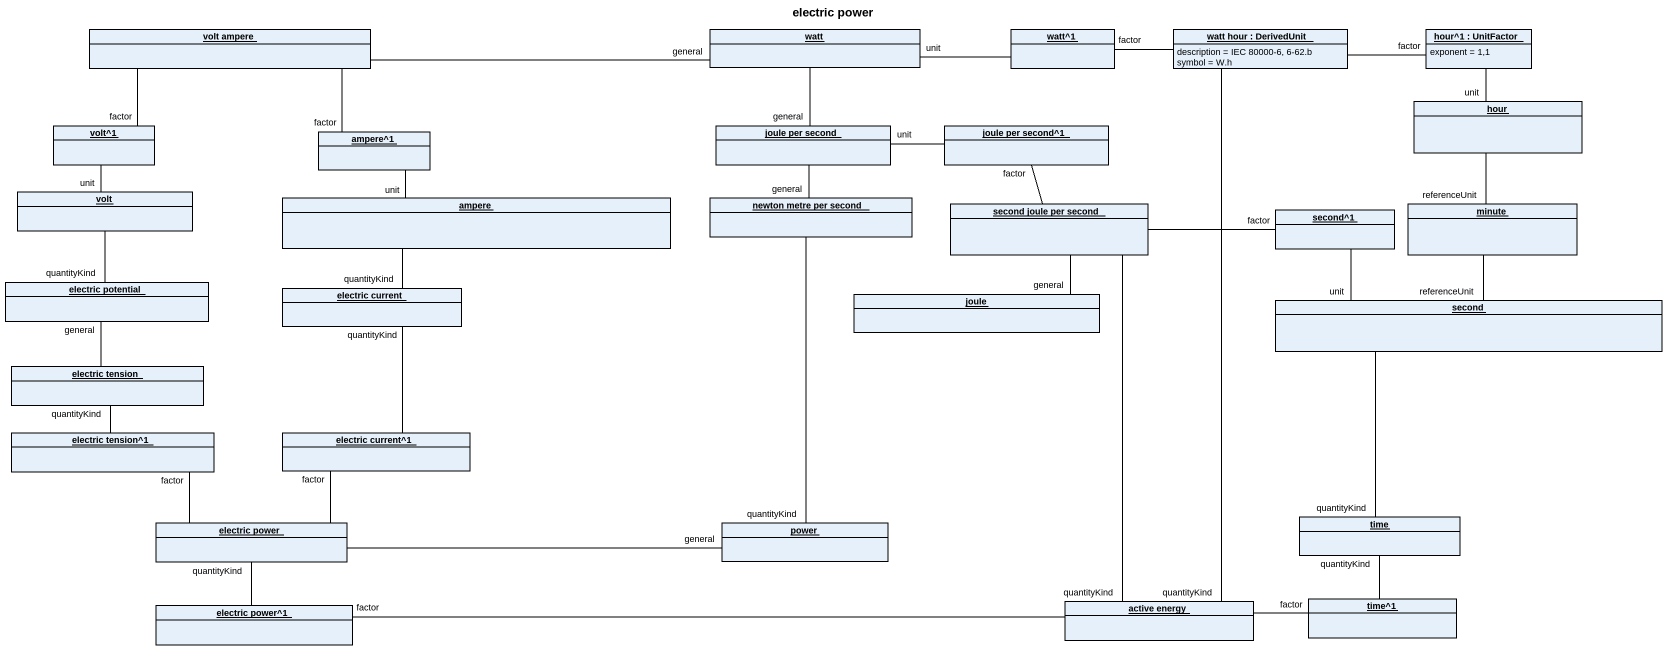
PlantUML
@startuml
title electric power
hide circle
hide empty members
object "volt ampere" as volt_ampere
object watt
object "watt^1" as watt_1
object "watt hour : DerivedUnit" as watt_hour {
  description = IEC 80000-6, 6-62.b
  symbol = W.h
}
object "hour^1 : UnitFactor" as hour_1 {
  exponent = 1,1
}
object hour
object "volt^1" as volt_1
object "ampere^1" as ampere_1
object "joule per second" as joule_per_second
object "joule per second^1" as joule_per_second_1
object volt
object ampere
object "newton metre per second" as newton_metre_per_second
object "second joule per second" as second_joule_per_second
object "second^1" as second_1
object minute
object "electric potential" as electric_potential
object "electric current" as electric_current
object joule
object second
object "electric tension" as electric_tension
object "electric tension^1" as electric_tension_1
object "electric current^1" as electric_current_1
object "electric power" as electric_power
object power
object time
object "electric power^1" as electric_power_1
object "active energy" as active_energy
object "time^1" as time_1
watt -left- volt_ampere : general
watt -right- watt_1 : unit
watt_1 -right- watt_hour : factor
watt_hour -- active_energy : quantityKind
hour_1 -left- watt_hour : factor
hour -up- hour_1 : unit
volt_1 -up- volt_ampere : factor
ampere_1 -up- volt_ampere : factor
joule_per_second -up- watt : general
joule_per_second -right- joule_per_second_1 : unit
joule_per_second_1 -- second_joule_per_second : factor
volt -up- volt_1 : unit
volt -- electric_potential : quantityKind
ampere -up- ampere_1 : unit
ampere -- electric_current : quantityKind
newton_metre_per_second -up- joule_per_second : general
newton_metre_per_second -- power : quantityKind
second_joule_per_second -- active_energy : quantityKind
second_1 -left- second_joule_per_second : factor
minute -up- hour : referenceUnit
electric_current -- electric_current_1 : quantityKind
joule -up- second_joule_per_second : general
second -up- second_1 : unit
second -up- minute : referenceUnit
second -- time : quantityKind
electric_tension -up- electric_potential : general
electric_tension -- electric_tension_1 : quantityKind
electric_tension_1 -- electric_power : factor
electric_current_1 -- electric_power : factor
electric_power -right- power : general
electric_power -- electric_power_1 : quantityKind
time -- time_1 : quantityKind
electric_power_1 -right- active_energy : factor
time_1 -left- active_energy : factor
@enduml
